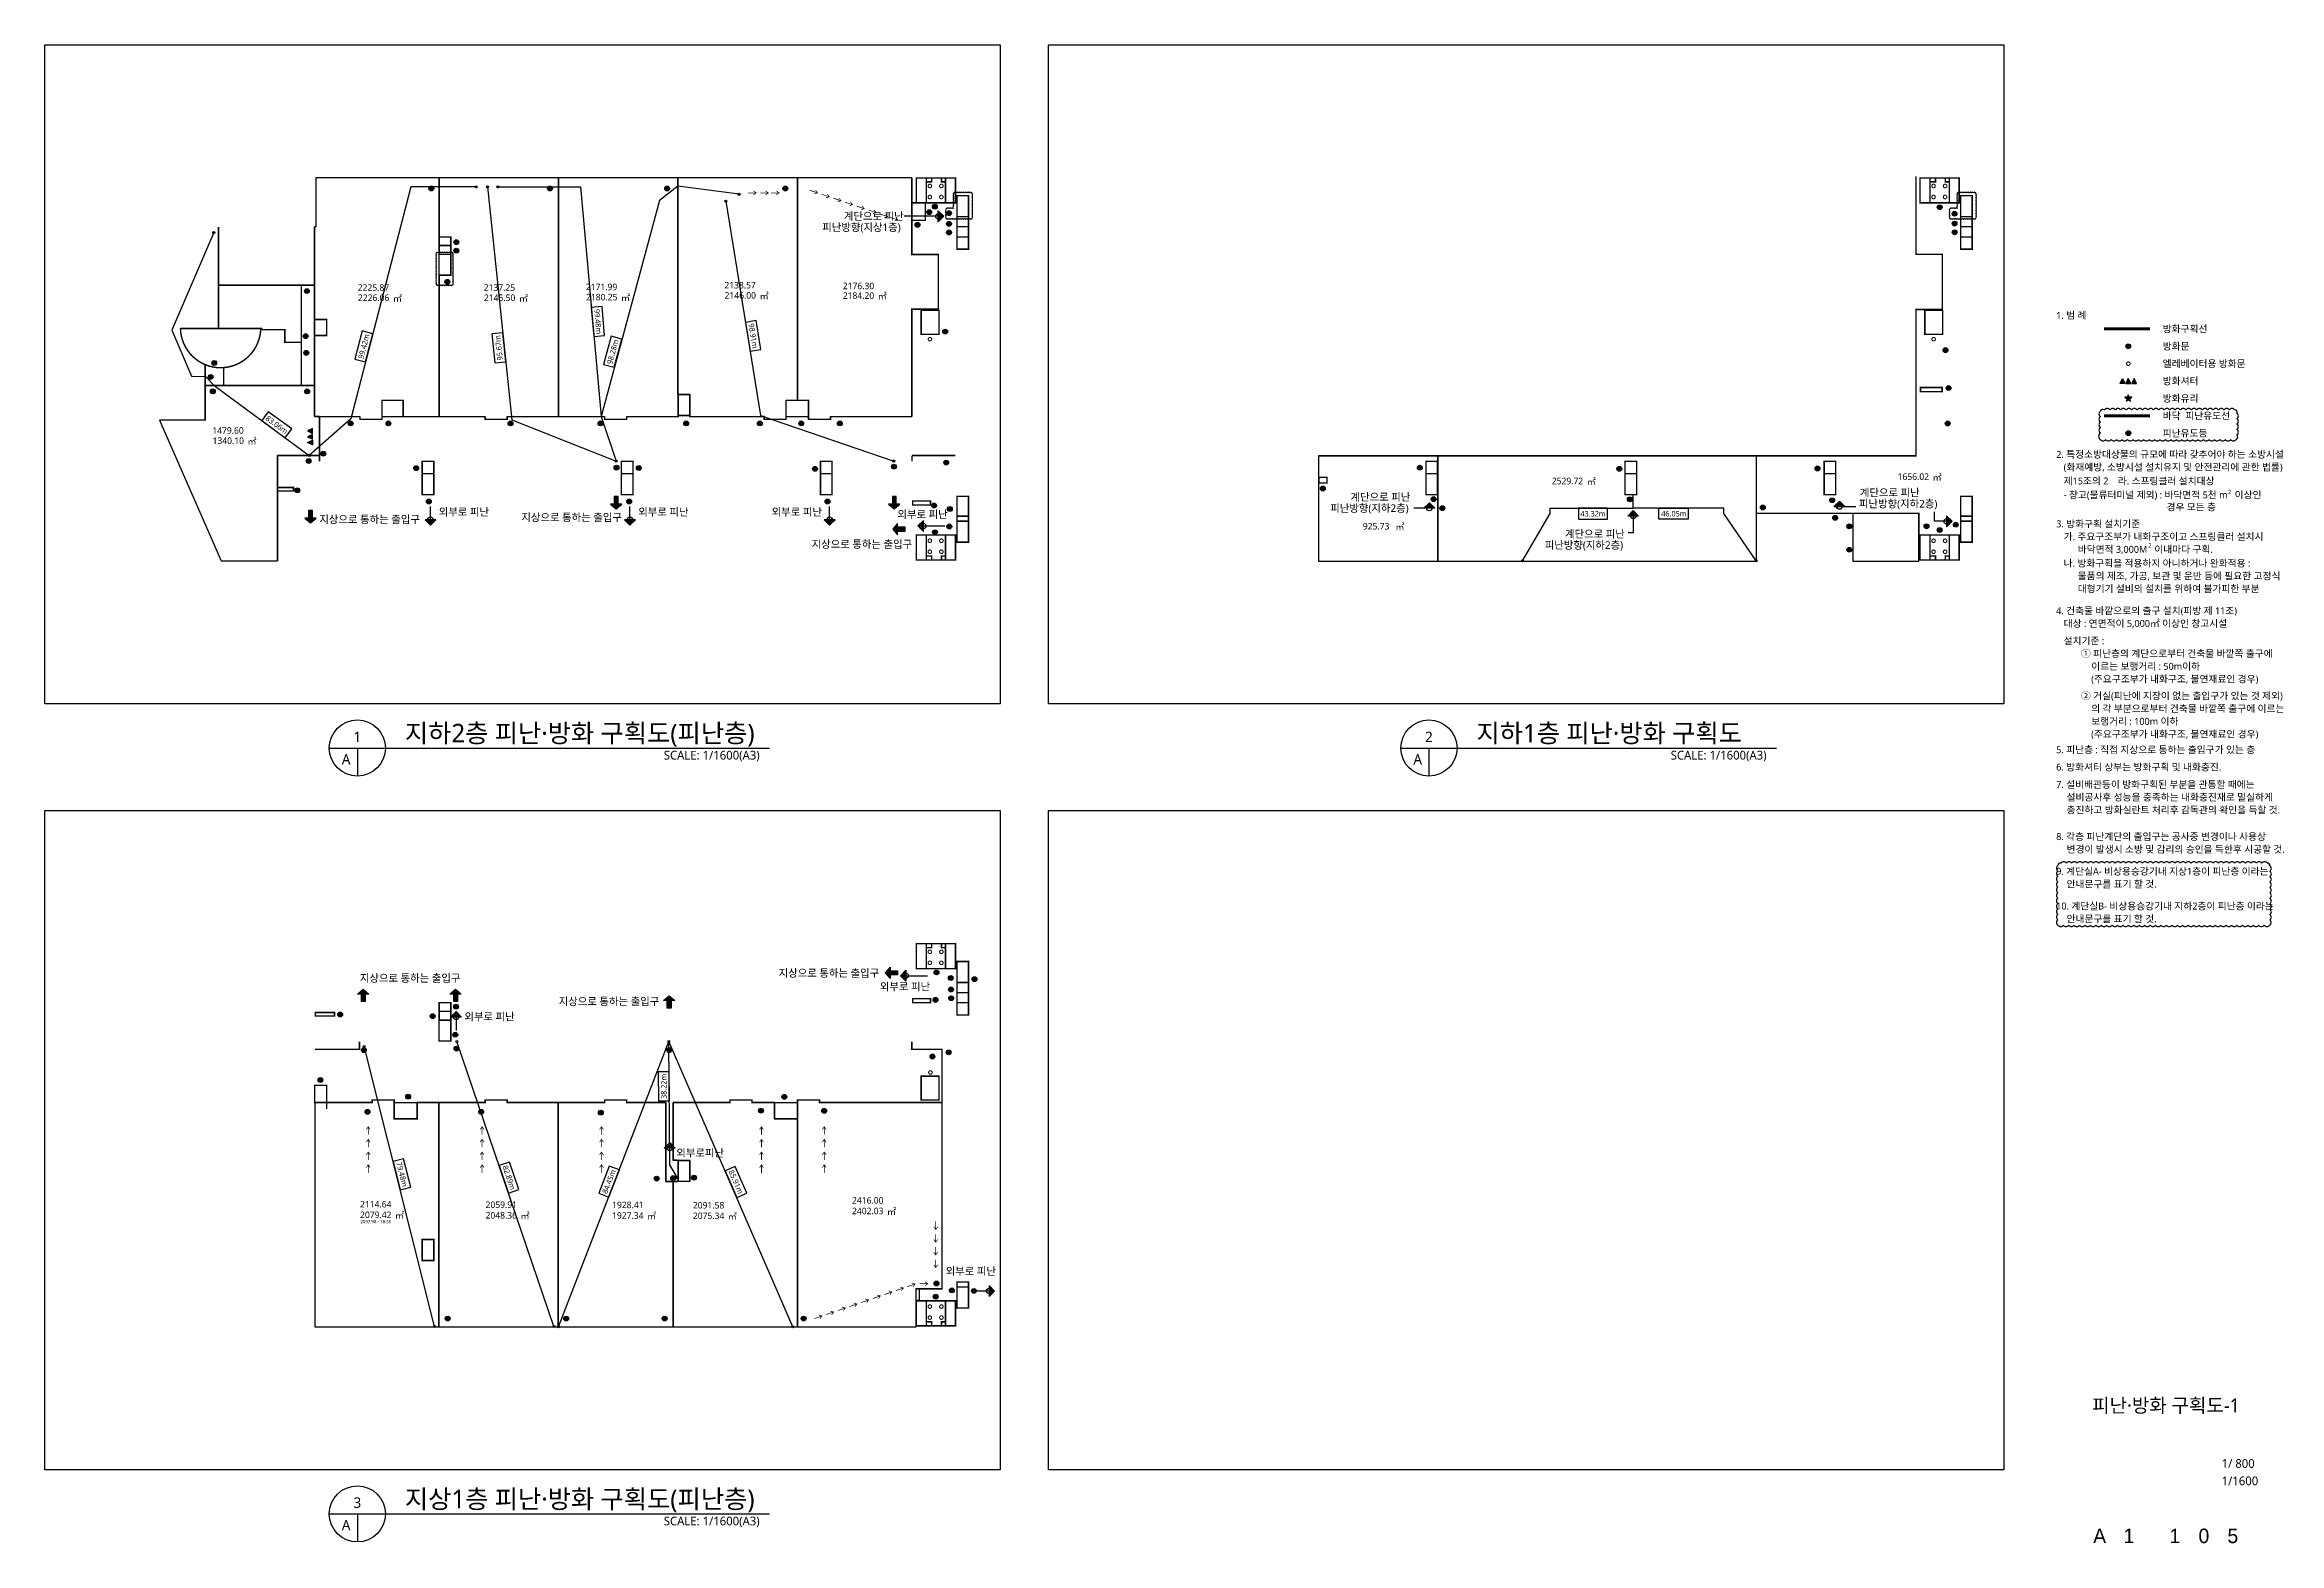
# Model space of a CAD drawing. Header units: millimetres. Extents: x 29268 to 1303829, y 14886 to 432424.
# Drawn here: x 29268 to 646485, y 14886 to 428924 of the extents above; entities that cross this region are included whole.
import ezdxf
from ezdxf.enums import TextEntityAlignment as Align

# ---------------------------------------------------------------- set-up
doc = ezdxf.new("R2010")
doc.units = ezdxf.units.MM
doc.header["$LTSCALE"] = 1000
doc.linetypes.add('HIDDEN', pattern=[0.375, 0.25, -0.125])
doc.linetypes.add('PHANTOM', pattern=[63.5, 31.75, -6.35, 6.35, -6.35, 6.35, -6.35])
doc.layers.get('DEFPOINTS').update_dxf_attribs({"color": 161})
for name, color, linetype in [('151', 151, 'Continuous'), ('DIM', 7, 'Continuous'), ('LED', 7, 'Continuous'), ('SASAC 도면명', 2, 'Continuous'), ('SYM', 7, 'Continuous'), ('TEXT', 3, 'Continuous'), ('TEXT(노트)', 7, 'Continuous'), ('TEXT-TITLE', 6, 'Continuous'), ('TEXT-기입', 6, 'Continuous'), ('WORK', 11, 'PHANTOM'), ('방화구획선', 4, 'HIDDEN'), ('방화문', 5, 'Continuous'), ('방화셔터', 6, 'Continuous'), ('방화유리문', 5, 'Continuous'), ('피난거리', 7, 'Continuous'), ('피난동선', 10, 'HIDDEN'), ('피난층', 1, 'Continuous')]:
    doc.layers.add(name, color=color, linetype=linetype)
doc.layers.add('REV', color=1, linetype='Continuous', plot=False)
doc.layers.add('방화면적', color=221, linetype='Continuous', plot=False)
doc.styles.add('CGS', font='cgse', dxfattribs={"bigfont": 'cgs'})
doc.styles.add('나눔바른고딕', font='NanumBarunGothic.ttf')

# ---------------------------------------------------------------- blocks, each defined once
blk = doc.blocks.new('sdfdgfdgfhgfh')
at = {"layer": '방화문', "const_width": 288}
for points in [[(273263, 389897, -0.9798041), (274242, 389897, -0.4204369), (273752, 389397, -0.419496), (273263, 389897, -69.4390682)], [(276453, 389897, -0.9798041), (277433, 389897, -0.4204369), (276943, 389397, -0.419496), (276453, 389897, -69.4390682)], [(273263, 386851, -0.9798041), (274242, 386851, -0.4204369), (273752, 386352, -0.419496), (273263, 386851, -69.4390682)], [(276453, 386851, -0.9798041), (277433, 386851, -0.4204369), (276943, 386352, -0.419496), (276453, 386851, -69.4390682)], [(273263, 291886, -0.9798041), (274242, 291886, -0.4204369), (273752, 291387, -0.419496), (273263, 291886, -69.4390682)], [(276453, 291886, -0.9798041), (277433, 291886, -0.4204369), (276943, 291387, -0.419496), (276453, 291886, -69.4390682)], [(273263, 288841, -0.9798041), (274242, 288841, -0.4204369), (273752, 288341, -0.419496), (273263, 288841, -69.4390682)], [(276453, 288841, -0.9798041), (277433, 288841, -0.4204369), (276943, 288341, -0.419496), (276453, 288841, -69.4390682)]]:
    blk.add_lwpolyline(points, format="xyb", dxfattribs=at)
blk = doc.blocks.new('방화문')
at = {"layer": '방화문'}
h = blk.add_hatch(color=256, dxfattribs=at)
edge = h.paths.add_edge_path()
edge.add_arc((0, 0), 250, 0, 360)
blk.add_circle((0, 0), 250, dxfattribs=at)
blk = doc.blocks.new('fgfghghgjhkjhk')
at = {"layer": '151', "xscale": 2.666666669029812, "yscale": 2.666666669029812, "zscale": 2.666666669029812}
for p in [(136310, 389346), (169090, 389346), (201449, 389346), (234111, 389346), (273850, 382817), (275394, 384326), (279299, 382524), (270600, 379292), (279299, 379592), (279299, 377202), (143231, 372177), (143243, 374527), (140751, 363569), (101961, 361006), (101600, 348547), (278250, 349818), (76367, 341130), (101781, 343932), (75362, 337279), (75970, 333304), (102018, 333291), (114027, 324454), (124476, 324454), (158200, 324454), (183062, 324454), (206722, 324454), (227059, 324454), (238500, 324454), (249156, 324454), (106480, 316092), (102458, 314053), (132140, 312091), (187458, 312208), (193620, 312129), (242282, 311907), (264125, 312499), (278550, 313623), (99317, 305967), (135627, 302864), (190962, 302864), (245751, 302864), (275178, 301774), (279409, 295967), (279536, 300789), (275427, 294372)]:
    blk.add_blockref('방화문', p, dxfattribs=at)
blk = doc.blocks.new('방화셔터')
at = {"layer": '방화셔터'}
h = blk.add_hatch(color=4, dxfattribs=at)
h.paths.add_polyline_path([(-600, 0), (-350, -500), (-850, -500)])
h.paths.add_polyline_path([(600, 0), (350, -500), (850, -500)])
h.paths.add_polyline_path([(0, 0), (-250, -500), (250, -500)])
at = {"layer": '방화셔터', "color": 4}
for points in [[(-600, 0), (-350, -500), (-850, -500)], [(0, 0), (-250, -500), (250, -500)], [(600, 0), (350, -500), (850, -500)]]:
    blk.add_lwpolyline(points, close=True, dxfattribs=at)
blk = doc.blocks.new('A$C56A64E9F')
at = {"layer": '피난층'}
h = blk.add_hatch(color=256, dxfattribs=at)
h.dxf.hatch_style = 1
h.paths.add_polyline_path([(1600, 2600), (800, 2600), (800, 1000), (0, 1000), (1200, 0), (2400, 1000), (1600, 1000)])
blk.add_lwpolyline([(1600, 2600), (800, 2600), (800, 1000), (0, 1000), (1200, 0), (2400, 1000), (1600, 1000), (1600, 2600)], dxfattribs=at)
blk = doc.blocks.new('sdnjfkndfgkfgfh')
at = {"layer": '방화구획선', "ltscale": 5, "const_width": 400}
for points in [[(270036, 392119), (272786, 392119), (272786, 385219), (270036, 385219)], [(272786, 385219), (278086, 385219), (278086, 392119), (272786, 392119)], [(274286, 391019), (272786, 391019), (272786, 392119), (274286, 392119)], [(278086, 391019), (276986, 391019), (276986, 392119), (278086, 392119)], [(278086, 385219), (280836, 385219), (280836, 392119), (278086, 392119)], [(281236, 387219), (284436, 387219), (284436, 381419), (281236, 381419)], [(281236, 381419), (284436, 381419), (284436, 378619), (281236, 378619)], [(281236, 378619), (284436, 378619), (284436, 375819), (281236, 375819)], [(138186, 371019), (141436, 371019), (141436, 365219), (138186, 365219)], [(138236, 373444), (141436, 373444), (141436, 375819), (138236, 375819)], [(141436, 371019), (138236, 371019), (138236, 373444), (141436, 373444)], [(271361, 355519), (276261, 355519), (276261, 348919), (271361, 348919)], [(204236, 332269), (207436, 332269), (207436, 326469), (204236, 326469)], [(133536, 310419), (136736, 310419), (136736, 304619), (133536, 304619)], [(269936, 296769), (270836, 296769), (270836, 293569), (269936, 293569)], [(281236, 297269), (284436, 297269), (284436, 291469), (281236, 291469)], [(270036, 286569), (272786, 286569), (272786, 293469), (270036, 293469)], [(272786, 293469), (278086, 293469), (278086, 286569), (272786, 286569)], [(278086, 293469), (280836, 293469), (280836, 286569), (278086, 286569)], [(274286, 287669), (272786, 287669), (272786, 286569), (274286, 286569)], [(278086, 287669), (276986, 287669), (276986, 286569), (278086, 286569)]]:
    blk.add_lwpolyline(points, close=True, dxfattribs=at)
blk = doc.blocks.new('방화유리문')
at = {"layer": '방화유리문'}
blk.add_hatch(color=256, dxfattribs=at).paths.add_polyline_path([(353, -256), (83, -256), (0, 0), (-83, -256), (-353, -256), (-135, -415), (-218, -671), (0, -512), (218, -671), (135, -415)])
blk.add_lwpolyline([(353, -256), (83, -256), (0, 0), (-83, -256), (-353, -256), (-135, -415), (-218, -671), (0, -512), (218, -671), (135, -415)], close=True, dxfattribs=at)
blk = doc.blocks.new('피난유도등')
at = {"layer": '방화유리문'}
h = blk.add_hatch(color=256, dxfattribs=at)
edge = h.paths.add_edge_path()
edge.add_arc((0, 0), 367, 0, 360)
for radius in [667, 367]:
    blk.add_circle((0, 0), radius, dxfattribs=at)
blk = doc.blocks.new('A$C786F601C')
at = {"layer": 'WORK', "ltscale": 0.1, "const_width": 800}
blk.add_lwpolyline([(14602, -31200), (27353, -31200)], dxfattribs=at)
at = {"layer": '방화구획선', "ltscale": 3, "const_width": 800}
blk.add_lwpolyline([(14602, -7200), (27353, -7200)], dxfattribs=at)
at = {"layer": '방화문', "const_width": 288}
blk.add_lwpolyline([(20838, -16790, -0.9798041), (21818, -16790, -0.4204369), (21328, -17289, -0.419496), (20838, -16790, -69.4390682)], format="xyb", dxfattribs=at)
at = {"layer": '151', "xscale": 2.666666669029812, "yscale": 2.666666669029812, "zscale": 2.666666669029812}
for name, p in [('방화문', (21328, -12000)), ('방화셔터', (21328, -20933)), ('방화유리문', (21328, -25411))]:
    blk.add_blockref(name, p, dxfattribs=at)
at = {"layer": 'SASAC 도면명'}
blk.add_blockref('피난유도등', (21328, -36000), dxfattribs=at)
at = {"layer": 'TEXT', "style": '나눔바른고딕'}
for s, p in [('1. 범 례', (1408, -3460)), ('방화구획선', (30819, -7200)), ('방화문', (30819, -12000)), ('엘레베이터용 방화문', (30819, -16800)), ('방화셔터', (30819, -21600)), ('바닥  피난유도선', (30819, -31200)), ('방화유리', (30819, -26400)), ('피난유도등', (30819, -36000)), ('2. 특정소방대상물의 규모에 따라 갖추어야 하는 소방시설', (1408, -41860)), ('(화재예방, 소방시설 설치유지 및 안전관리에 관한 법률)', (3464, -45380)), ('제15조의 2    라. 스프링클러 설치대상', (3464, -49220)), ('3. 방화구획 설치기준', (1408, -61060)), ('가. 주요구조부가 내화구조이고 스프링클러 설치시', (3464, -64580)), ('나. 방화구획을 적용하지 아니하거나 완화적용 :', (3464, -71940)), ('물품의 제조, 가공, 보관 및 운반 등에 필요한 고정식', (7347, -75460)), ('대형기기 설비의 설치를 위하여 불가피한 부분', (7347, -78980)), ('4. 건축물 바깥으로의 출구 설치(피방 제 11조)', (1408, -85060)), ('설치기준 :', (3464, -93380)), ('대상 : 연면적이 5,000㎡ 이상인 창고시설', (3464, -88580)), ('(주요구조부가 내화구조, 불연재료인 경우)', (11074, -103940)), ('(주요구조부가 내화구조, 불연재료인 경우)', (11074, -119140)), ('6. 방화셔터 상부는 방화구획 및 내화충진.', (1408, -128260)), ('7. 설비배관등이 방화구획된 부분을 관통할 때에는', (1408, -133060)), ('설비공사후 성능을 충족하는 내화충진재로 밀실하게', (4262, -136580)), ('충진하고 방화실란트 처리후 감독관의 확인을 득할 것.', (4262, -140100)), ('8. 각층 피난계단의 출입구는 공사중 변경이나 사용상', (1408, -147460)), ('변경이 발생시 소방 및 감리의 승인을 득한후 시공할 것.', (4262, -150980)), ('9. 계단실A- 비상용승강기내 지상1층이 피난층 이라는', (1408, -157060)), ('안내문구를 표기 할 것.', (4262, -160580)), ('10. 계단실B- 비상용승강기내 지하2층이 피난층 이라는', (1408, -166660)), ('안내문구를 표기 할 것.', (4262, -170180))]:
    blk.add_text(s, height=1920, dxfattribs=at).set_placement(p, align=Align.MIDDLE_LEFT)
at = {"layer": 'TEXT', "color": 4, "style": '나눔바른고딕'}
for s, height, p in [('- 창고(물류터미널 제외) : 바닥면적 5천 m   이상인', 1920, (3464, -53060)), ('경우 모든 층', 1920, (31878, -56411)), ('2', 1200, (48860, -52252)), ('바닥면적 3,000M   이내마다 구획.', 1920, (7347, -68100)), ('2', 1200, (26841, -67058))]:
    blk.add_text(s, height=height, dxfattribs=at).set_placement(p, align=Align.MIDDLE_LEFT)
at = {"layer": 'TEXT', "color": 6, "style": '나눔바른고딕'}
for s, p in [('① 피난층의 계단으로부터 건축물 바깥쪽 출구에', (8264, -96900)), ('이르는 보행거리 : 50m이하', (11074, -100420)), ('② 거실(피난에 지장이 없는 출입구가 있는 것 제외)', (8264, -108580)), ('의 각 부분으로부터 건축물 바깥쪽 출구에 이르는', (11074, -112100)), ('보행거리 : 100m 이하', (11074, -115620))]:
    blk.add_text(s, height=1920, dxfattribs=at).set_placement(p, align=Align.MIDDLE_LEFT)
at = {"layer": 'TEXT', "color": 1, "style": '나눔바른고딕'}
blk.add_text('5. 피난층 : 직접 지상으로 통하는 출입구가 있는 층', height=1920, dxfattribs=at).set_placement((1408, -123460), align=Align.MIDDLE_LEFT)

msp = doc.modelspace()

# ---------------------------------------------------------------- hatches: boundary and pattern name
at = {"layer": '151'}
h = msp.add_hatch(color=256, dxfattribs=at)
h.dxf.hatch_style = 1
h.paths.add_polyline_path([(276084, 380002), (276084, 383002), (277584, 381502)])
h = msp.add_hatch(color=256, dxfattribs=at)
h.dxf.hatch_style = 1
h.paths.add_polyline_path([(523477, 301321), (526477, 301321), (524977, 302821)])
h = msp.add_hatch(color=256, dxfattribs=at)
h.dxf.hatch_style = 1
h.paths.add_polyline_path([(137313, 297654), (134313, 297654), (135813, 296154)])
h = msp.add_hatch(color=256, dxfattribs=at)
h.dxf.hatch_style = 1
h.paths.add_polyline_path([(192417, 297654), (189417, 297654), (190917, 296154)])
h = msp.add_hatch(color=256, dxfattribs=at)
h.dxf.hatch_style = 1
h.paths.add_polyline_path([(247563, 297654), (244563, 297654), (246063, 296154)])
h = msp.add_hatch(color=256, dxfattribs=at)
h.dxf.hatch_style = 1
h.paths.add_polyline_path([(271965, 294469), (271965, 297469), (270465, 295969)])
h = msp.add_hatch(color=256, dxfattribs=at)
h.dxf.hatch_style = 1
h.paths.add_polyline_path([(413237, 300875), (410237, 300875), (411737, 302375)])
h = msp.add_hatch(color=256, dxfattribs=at)
h.dxf.hatch_style = 1
h.paths.add_polyline_path([(469532, 298691), (466532, 298691), (468032, 300191)])
h = msp.add_hatch(color=256, dxfattribs=at)
h.dxf.hatch_style = 1
h.paths.add_polyline_path([(554585, 298750), (554585, 295750), (556085, 297250)])
h = msp.add_hatch(color=256, dxfattribs=at)
h.dxf.hatch_style = 1
h.paths.add_polyline_path([(267114, 173207), (267114, 170207), (265614, 171707)])
h = msp.add_hatch(color=256, dxfattribs=at)
h.dxf.hatch_style = 1
h.paths.add_polyline_path([(144400, 160279), (141400, 160279), (142900, 161779)])
h = msp.add_hatch(color=256, dxfattribs=at)
h.dxf.hatch_style = 1
h.paths.add_polyline_path([(203417, 124103), (200417, 124103), (201917, 125603)])
h = msp.add_hatch(color=256, dxfattribs=at)
h.dxf.hatch_style = 1
h.paths.add_polyline_path([(290122, 86079), (290122, 83079), (291622, 84579)])

# ---------------------------------------------------------------- linework, layer by layer
msp.add_line((107136, 141436), (107136, 134892))
for points in [[(148424, 389615), (130365, 389615), (113842, 325526), (102361, 315469)], [(151580, 389614), (158265, 325275), (187086, 313894)], [(154415, 389614), (177256, 389615), (182936, 326219), (187086, 313894)], [(221047, 387584), (204155, 389842), (199064, 385852), (182936, 326219), (187086, 313894)], [(217392, 385717), (226948, 326469), (263761, 313894)], [(204036, 115853), (201953, 119469), (201686, 153523)]]:
    msp.add_lwpolyline(points)
for points in [[(276084, 380002), (276084, 383002), (277584, 381502)], [(523477, 301321), (526477, 301321), (524977, 302821)], [(137313, 297654), (134313, 297654), (135813, 296154)], [(192417, 297654), (189417, 297654), (190917, 296154)], [(247563, 297654), (244563, 297654), (246063, 296154)], [(271965, 294469), (271965, 297469), (270465, 295969)], [(413237, 300875), (410237, 300875), (411737, 302375)], [(469532, 298691), (466532, 298691), (468032, 300191)], [(554585, 298750), (554585, 295750), (556085, 297250)], [(267114, 173207), (267114, 170207), (265614, 171707)], [(144400, 160279), (141400, 160279), (142900, 161779)], [(203417, 124103), (200417, 124103), (201917, 125603)], [(290122, 86079), (290122, 83079), (291622, 84579)]]:
    msp.add_lwpolyline(points, close=True, dxfattribs=at)
at = {"layer": 'DEFPOINTS'}
for points in [[(29268, 428924), (293196, 428924), (293196, 246781), (29268, 246781)], [(306497, 428924), (570425, 428924), (570425, 246781), (306497, 246781)], [(29268, 217341), (293196, 217341), (293196, 35198), (29268, 35198)], [(306497, 217341), (570425, 217341), (570425, 35198), (306497, 35198)]]:
    msp.add_lwpolyline(points, close=True, dxfattribs=at)
at = {"layer": 'DIM', "ltscale": 1000}
for points in [[(75945, 376997), (64340, 350052), (69838, 337356), (73686, 337218), (76086, 334719), (102361, 315469)], [(437465, 286319), (445065, 299444), (445065, 300838), (468047, 300838), (468047, 304619)], [(501965, 286319), (493065, 299444), (493065, 300838), (468047, 300838), (468047, 304619)], [(136936, 74786), (117600, 151877)], [(169936, 74786), (143217, 153249)], [(171211, 74736), (201686, 153523)], [(235936, 74736), (201686, 153523)]]:
    msp.add_lwpolyline(points, dxfattribs=at)
for centre in [(148424, 389615), (151580, 389614), (154415, 389614), (217392, 385717), (221047, 387584), (75945, 376997), (102361, 315469), (187086, 313894), (263761, 313894), (437465, 286319), (501965, 286319), (117532, 152149), (143126, 153515), (201686, 153523), (204036, 115853), (136936, 74786), (169936, 74786), (171211, 74736), (235936, 74736)]:
    msp.add_circle(centre, 281, dxfattribs=at)
at = {"layer": 'LED'}
for centre in [(276084, 381502), (135813, 297654), (190917, 297654), (246063, 297654), (271965, 295969), (411737, 300875), (468032, 298691), (524977, 301321), (554585, 297250), (267114, 171707), (142900, 160279), (201917, 124103), (290122, 84579)]:
    msp.add_circle(centre, 750, dxfattribs=at)
at = {"layer": 'REV'}
for points in [[(280336, 383665, 0.5205671), (279836, 383665, 0.5205671), (279336, 383665, 0.5205671), (278836, 383665, 0.5205671), (278336, 383665, 0.5205671), (278226, 383275, 0.5205671), (278226, 382775, 0.5205671), (278226, 382275, 0.5205671), (278226, 381775, 0.5205671), (278226, 381275, 0.5205671), (278318, 380867, 0.5205671), (278818, 380867, 0.5205671), (279318, 380867, 0.5205671), (279818, 380867, 0.5205671), (280318, 380867, 0.5205671), (280818, 380867, 0.5205671), (281318, 380867, 0.5205671), (281818, 380867, 0.5205671), (282318, 380867, 0.5205671), (282818, 380867, 0.5205671), (283318, 380867, 0.5205671), (283818, 380867, 0.5205671), (284318, 380867, 0.5205671), (284818, 380867, 0.5205671), (285318, 380867, 0.5205671), (285446, 381239, 0.5205671), (285446, 381739, 0.5205671), (285446, 382239, 0.5205671), (285446, 382739, 0.5205671), (285446, 383239, 0.5205671), (285446, 383739, 0.5205671), (285446, 384239, 0.5205671), (285446, 384739, 0.5205671), (285446, 385239, 0.5205671), (285446, 385739, 0.5205671), (285446, 386239, 0.5205671), (285446, 386739, 0.5205671), (285446, 387239, 0.5205671), (285446, 387739, 0.5205671), (285227, 388019, 0.5205671), (284727, 388019, 0.5205671), (284227, 388019, 0.5205671), (283727, 388019, 0.5205671), (283227, 388019, 0.5205671), (282727, 388019, 0.5205671), (282227, 388019, 0.5205671), (281727, 388019, 0.5205671), (281227, 388019, 0.5205671), (280727, 388019, 0.5205671), (280336, 387910, 0.5205671), (280336, 387410, 0.5205671), (280336, 386910, 0.5205671), (280336, 386410, 0.5205671), (280336, 385910, 0.5205671), (280336, 385410, 0.5205671), (280336, 384910, 0.5205671), (280336, 384410, 0.5205671), (280336, 383665, 0.5205671)], [(557565, 383665, 0.5205671), (557065, 383665, 0.5205671), (556565, 383665, 0.5205671), (556065, 383665, 0.5205671), (555565, 383665, 0.5205671), (555455, 383275, 0.5205671), (555455, 382775, 0.5205671), (555455, 382275, 0.5205671), (555455, 381775, 0.5205671), (555455, 381275, 0.5205671), (555547, 380867, 0.5205671), (556047, 380867, 0.5205671), (556547, 380867, 0.5205671), (557047, 380867, 0.5205671), (557547, 380867, 0.5205671), (558047, 380867, 0.5205671), (558547, 380867, 0.5205671), (559047, 380867, 0.5205671), (559547, 380867, 0.5205671), (560047, 380867, 0.5205671), (560547, 380867, 0.5205671), (561047, 380867, 0.5205671), (561547, 380867, 0.5205671), (562047, 380867, 0.5205671), (562547, 380867, 0.5205671), (562675, 381239, 0.5205671), (562675, 381739, 0.5205671), (562675, 382239, 0.5205671), (562675, 382739, 0.5205671), (562675, 383239, 0.5205671), (562675, 383739, 0.5205671), (562675, 384239, 0.5205671), (562675, 384739, 0.5205671), (562675, 385239, 0.5205671), (562675, 385739, 0.5205671), (562675, 386239, 0.5205671), (562675, 386739, 0.5205671), (562675, 387239, 0.5205671), (562675, 387739, 0.5205671), (562456, 388019, 0.5205671), (561956, 388019, 0.5205671), (561456, 388019, 0.5205671), (560956, 388019, 0.5205671), (560456, 388019, 0.5205671), (559956, 388019, 0.5205671), (559456, 388019, 0.5205671), (558956, 388019, 0.5205671), (558456, 388019, 0.5205671), (557956, 388019, 0.5205671), (557565, 387910, 0.5205671), (557565, 387410, 0.5205671), (557565, 386910, 0.5205671), (557565, 386410, 0.5205671), (557565, 385910, 0.5205671), (557565, 385410, 0.5205671), (557565, 384910, 0.5205671), (557565, 384410, 0.5205671), (557565, 383665, 0.5205671)]]:
    msp.add_lwpolyline(points, format="xyb", dxfattribs=at)
for points in [[(137454, 362556, 0.5205671), (137954, 362556, 0.5205671), (138454, 362556, 0.5205671), (138954, 362556, 0.5205671), (139454, 362556, 0.5205671), (139954, 362556, 0.5205671), (140454, 362556, 0.5205671), (140954, 362556, 0.5205671), (141454, 362556, 0.5205671), (141954, 362556, 0.5205671), (141981, 363029, 0.5205671), (141981, 363529, 0.5205671), (141981, 364029, 0.5205671), (141981, 364529, 0.5205671), (141981, 365029, 0.5205671), (141981, 365529, 0.5205671), (141981, 366029, 0.5205671), (141981, 366529, 0.5205671), (141981, 367029, 0.5205671), (141981, 367529, 0.5205671), (141981, 368029, 0.5205671), (141981, 368529, 0.5205671), (141981, 369029, 0.5205671), (141981, 369529, 0.5205671), (141981, 370029, 0.5205671), (141981, 370529, 0.5205671), (141981, 371029, 0.5205671), (141900, 371448, 0.5205671), (141400, 371448, 0.5205671), (140900, 371448, 0.5205671), (140400, 371448, 0.5205671), (139900, 371448, 0.5205671), (139400, 371448, 0.5205671), (138900, 371448, 0.5205671), (138400, 371448, 0.5205671), (137900, 371448, 0.5205671), (137454, 371394, 0.5205671), (137454, 370894, 0.5205671), (137454, 370394, 0.5205671), (137454, 369894, 0.5205671), (137454, 369394, 0.5205671), (137454, 368894, 0.5205671), (137454, 368394, 0.5205671), (137454, 367894, 0.5205671), (137454, 367394, 0.5205671), (137454, 366894, 0.5205671), (137454, 366394, 0.5205671), (137454, 365894, 0.5205671), (137454, 365394, 0.5205671), (137454, 364894, 0.5205671), (137454, 364394, 0.5205671), (137454, 363894, 0.5205671), (137454, 363394, 0.5205671), (137454, 362894, 0.5205671)], [(597051, 319865, 0.5205671), (598551, 319865, 0.5205671), (600051, 319865, 0.5205671), (601551, 319865, 0.5205671), (603051, 319865, 0.5205671), (604551, 319865, 0.5205671), (606051, 319865, 0.5205671), (607551, 319865, 0.5205671), (609051, 319865, 0.5205671), (610551, 319865, 0.5205671), (612051, 319865, 0.5205671), (613551, 319865, 0.5205671), (615051, 319865, 0.5205671), (616551, 319865, 0.5205671), (618051, 319865, 0.5205671), (619551, 319865, 0.5205671), (621051, 319865, 0.5205671), (622551, 319865, 0.5205671), (624051, 319865, 0.5205671), (625551, 319865, 0.5205671), (627051, 319865, 0.5205671), (628551, 319865, 0.5205671), (630051, 319865, 0.5205671), (631551, 319865, 0.5205671), (633051, 319865, 0.5205671), (634551, 319865, 0.5205671), (634795, 321121, 0.5205671), (634795, 322621, 0.5205671), (634795, 324121, 0.5205671), (634795, 325621, 0.5205671), (634795, 327121, 0.5205671), (634187, 328013, 0.5205671), (632687, 328013, 0.5205671), (631187, 328013, 0.5205671), (629687, 328013, 0.5205671), (628187, 328013, 0.5205671), (626687, 328013, 0.5205671), (625187, 328013, 0.5205671), (623687, 328013, 0.5205671), (622187, 328013, 0.5205671), (620687, 328013, 0.5205671), (619187, 328013, 0.5205671), (617687, 328013, 0.5205671), (616187, 328013, 0.5205671), (614687, 328013, 0.5205671), (613187, 328013, 0.5205671), (611687, 328013, 0.5205671), (610187, 328013, 0.5205671), (608687, 328013, 0.5205671), (607187, 328013, 0.5205671), (605687, 328013, 0.5205671), (604187, 328013, 0.5205671), (602687, 328013, 0.5205671), (601187, 328013, 0.5205671), (599687, 328013, 0.5205671), (598187, 328013, 0.5205671), (597051, 327650, 0.5205671), (597051, 326150, 0.5205671), (597051, 324650, 0.5205671), (597051, 323150, 0.5205671), (597051, 321650, 0.5205671)], [(585310, 185654, 0.5205671), (586810, 185654, 0.5205671), (588310, 185654, 0.5205671), (589810, 185654, 0.5205671), (591310, 185654, 0.5205671), (592810, 185654, 0.5205671), (594310, 185654, 0.5205671), (595810, 185654, 0.5205671), (597310, 185654, 0.5205671), (598810, 185654, 0.5205671), (600310, 185654, 0.5205671), (601810, 185654, 0.5205671), (603310, 185654, 0.5205671), (604810, 185654, 0.5205671), (606310, 185654, 0.5205671), (607810, 185654, 0.5205671), (609310, 185654, 0.5205671), (610810, 185654, 0.5205671), (612310, 185654, 0.5205671), (613810, 185654, 0.5205671), (615310, 185654, 0.5205671), (616810, 185654, 0.5205671), (618310, 185654, 0.5205671), (619810, 185654, 0.5205671), (621310, 185654, 0.5205671), (622810, 185654, 0.5205671), (624310, 185654, 0.5205671), (625810, 185654, 0.5205671), (627310, 185654, 0.5205671), (628810, 185654, 0.5205671), (630310, 185654, 0.5205671), (631810, 185654, 0.5205671), (633310, 185654, 0.5205671), (634810, 185654, 0.5205671), (636310, 185654, 0.5205671), (637810, 185654, 0.5205671), (639310, 185654, 0.5205671), (640810, 185654, 0.5205671), (642310, 185654, 0.5205671), (643810, 185654, 0.5205671), (643895, 187069, 0.5205671), (643895, 188569, 0.5205671), (643895, 190069, 0.5205671), (643895, 191569, 0.5205671), (643895, 193069, 0.5205671), (643895, 194569, 0.5205671), (643895, 196069, 0.5205671), (643895, 197569, 0.5205671), (643895, 199069, 0.5205671), (643895, 200569, 0.5205671), (643895, 202069, 0.5205671), (643141, 202814, 0.5205671), (641641, 202814, 0.5205671), (640141, 202814, 0.5205671), (638641, 202814, 0.5205671), (637141, 202814, 0.5205671), (635641, 202814, 0.5205671), (634141, 202814, 0.5205671), (632641, 202814, 0.5205671), (631141, 202814, 0.5205671), (629641, 202814, 0.5205671), (628141, 202814, 0.5205671), (626641, 202814, 0.5205671), (625141, 202814, 0.5205671), (623641, 202814, 0.5205671), (622141, 202814, 0.5205671), (620641, 202814, 0.5205671), (619141, 202814, 0.5205671), (617641, 202814, 0.5205671), (616141, 202814, 0.5205671), (614641, 202814, 0.5205671), (613141, 202814, 0.5205671), (611641, 202814, 0.5205671), (610141, 202814, 0.5205671), (608641, 202814, 0.5205671), (607141, 202814, 0.5205671), (605641, 202814, 0.5205671), (604141, 202814, 0.5205671), (602641, 202814, 0.5205671), (601141, 202814, 0.5205671), (599641, 202814, 0.5205671), (598141, 202814, 0.5205671), (596641, 202814, 0.5205671), (595141, 202814, 0.5205671), (593641, 202814, 0.5205671), (592141, 202814, 0.5205671), (590641, 202814, 0.5205671), (589141, 202814, 0.5205671), (587641, 202814, 0.5205671), (586141, 202814, 0.5205671), (585310, 202144, 0.5205671), (585310, 200644, 0.5205671), (585310, 199144, 0.5205671), (585310, 197644, 0.5205671), (585310, 196144, 0.5205671), (585310, 194644, 0.5205671), (585310, 193144, 0.5205671), (585310, 191644, 0.5205671), (585310, 190144, 0.5205671), (585310, 188644, 0.5205671), (585310, 187144, 0.5205671)]]:
    msp.add_lwpolyline(points, format="xyb", close=True, dxfattribs=at)
at = {"layer": 'SYM'}
for p, q in [((107874, 234604), (229461, 234604)), ((115631, 234604), (115631, 226846)), ((403850, 234604), (507576, 234604)), ((411607, 234604), (411607, 226846)), ((107874, 23021), (229461, 23021)), ((115631, 23021), (115631, 15263))]:
    msp.add_line(p, q, dxfattribs=at)
for centre in [(115631, 234604), (411607, 234604), (115631, 23021)]:
    msp.add_circle(centre, 7758, dxfattribs=at)
at = {"layer": 'TEXT(노트)'}
for points in [[(276084, 381502), (266641, 381502)], [(135813, 297654), (135813, 301350)], [(190917, 297654), (190917, 301350)], [(246063, 297654), (246063, 301350)], [(411737, 300875), (407394, 300875)], [(468032, 298691), (468032, 294044)], [(524977, 301321), (529488, 301321)], [(554585, 297250), (551241, 297250), (551241, 299816)], [(271965, 295969), (277933, 295969)], [(468032, 294044), (466621, 294044)], [(267114, 171707), (273082, 171707)], [(142900, 160279), (142900, 156582)], [(290122, 84579), (285475, 84579)]]:
    msp.add_lwpolyline(points, dxfattribs=at)
at = {"layer": '방화구획선', "ltscale": 5, "const_width": 400}
for points in [[(138186, 392094), (138186, 326169)], [(171186, 392094), (171186, 326169)], [(204186, 392094), (204186, 332269), (204236, 332269), (204236, 326169)], [(237186, 392094), (237186, 330669)], [(268786, 392094), (268786, 370931), (276111, 370931), (276111, 355869), (268786, 355869), (268786, 326169)], [(381102, 315319), (546115, 315319), (546115, 355769), (553440, 355769), (553440, 371031), (546115, 371031), (546115, 392519)], [(77286, 378594), (77286, 350519)], [(103786, 326169), (103786, 378594)], [(100136, 334719), (100136, 362494), (77286, 362494)], [(100136, 362494), (103786, 362494)], [(103786, 353019), (107136, 353019), (107136, 348569), (103786, 348569)], [(66770, 350519), (89286, 350519)], [(89286, 350519), (89286, 350219)], [(89286, 350219), (95611, 350219), (95611, 346719), (100136, 346719)], [(73586, 340524), (73586, 334719)], [(78686, 339700), (78686, 334719)], [(103786, 334719), (73586, 334719), (73586, 325219), (61008, 325219)], [(122436, 326169), (122436, 330669), (128261, 330669), (128261, 326169)], [(234048, 330669), (234048, 326169)], [(237186, 330669), (234048, 330669)], [(237186, 330669), (240248, 330669), (240248, 326169)], [(103786, 326169), (116336, 326169)], [(105186, 326169), (105186, 313783)], [(122436, 326169), (122436, 325444), (116336, 325444), (116336, 326169)], [(122436, 326169), (150936, 326169)], [(157036, 326169), (157036, 325444), (150936, 325444), (150936, 326169)], [(157036, 326169), (183936, 326169)], [(190036, 326169), (190036, 325444), (183936, 325444), (183936, 326169)], [(190036, 326169), (204236, 326169), (204236, 326469), (207436, 326469), (207436, 326169), (227948, 326169)], [(234048, 326169), (234048, 325444), (227948, 325444), (227948, 326419)], [(234048, 326169), (240248, 326169)], [(246348, 326169), (246348, 325444), (240248, 325444), (240248, 326169)], [(246348, 326169), (268786, 326169)], [(93586, 315419), (105186, 315419)], [(93586, 286281), (93586, 315419)], [(268849, 315419), (280811, 315419)], [(268849, 313783), (268849, 315419)], [(414065, 315319), (414065, 286239)], [(502065, 315319), (502065, 286469)], [(546965, 286569), (546965, 299419), (502065, 299419)], [(528735, 299419), (528735, 286239)], [(103886, 151361), (116211, 151361), (116211, 153486)], [(268786, 153486), (268786, 151386), (277111, 151386), (277111, 85186), (269936, 85186), (269936, 74786)], [(107136, 136636), (119686, 136636), (119686, 137361), (125786, 137361), (125786, 136636), (138111, 136636)], [(125786, 136636), (125786, 132136), (132136, 132136), (132136, 136636)], [(138111, 136636), (150936, 136636), (150936, 137361), (157036, 137361), (157036, 136636), (183936, 136636), (183936, 137361), (190036, 137361), (190036, 136636), (200861, 136636)], [(138111, 136636), (138111, 74698)], [(171111, 136636), (171111, 74736)], [(200861, 136636), (200861, 114836), (204036, 114836)], [(202786, 136636), (218536, 136636), (218536, 137361), (224636, 137361), (224636, 136636), (237186, 136636), (237186, 137361), (243286, 137361), (243286, 136636), (277011, 136636)], [(202786, 136736), (202786, 120786), (204036, 120786)], [(230886, 136636), (230886, 132136), (237186, 132136), (237186, 136636)], [(237186, 132036), (237186, 74736)], [(202786, 114736), (202786, 74736)]]:
    msp.add_lwpolyline(points, dxfattribs=at)
for points in [[(270036, 392119), (272786, 392119), (272786, 385219), (270036, 385219)], [(272786, 385219), (278086, 385219), (278086, 392119), (272786, 392119)], [(274286, 391019), (272786, 391019), (272786, 392119), (274286, 392119)], [(278086, 391019), (276986, 391019), (276986, 392119), (278086, 392119)], [(278086, 385219), (280836, 385219), (280836, 392119), (278086, 392119)], [(547265, 392119), (550015, 392119), (550015, 385219), (547265, 385219)], [(550015, 385219), (555315, 385219), (555315, 392119), (550015, 392119)], [(551515, 391019), (550015, 391019), (550015, 392119), (551515, 392119)], [(555315, 391019), (554215, 391019), (554215, 392119), (555315, 392119)], [(555315, 385219), (558065, 385219), (558065, 392119), (555315, 392119)], [(272486, 380419), (268786, 380419), (268786, 385219), (272486, 385219)], [(281236, 387219), (284436, 387219), (284436, 381419), (281236, 381419)], [(558465, 387219), (561665, 387219), (561665, 381419), (558465, 381419)], [(281236, 381419), (284436, 381419), (284436, 378619), (281236, 378619)], [(281236, 378619), (284436, 378619), (284436, 375819), (281236, 375819)], [(558465, 381419), (561665, 381419), (561665, 378619), (558465, 378619)], [(558465, 378619), (561665, 378619), (561665, 375819), (558465, 375819)], [(138186, 371019), (141436, 371019), (141436, 365219), (138186, 365219)], [(138236, 373444), (141436, 373444), (141436, 375819), (138236, 375819)], [(141436, 371019), (138236, 371019), (138236, 373444), (141436, 373444)], [(284436, 375819), (281236, 375819), (281236, 372419), (284436, 372419)], [(561665, 375819), (558465, 375819), (558465, 372419), (561665, 372419)], [(276261, 355519), (271361, 355519), (271361, 348919), (276261, 348919)], [(271361, 355519), (276261, 355519), (276261, 348919), (271361, 348919)], [(553490, 355519), (548590, 355519), (548590, 348919), (553490, 348919)], [(547365, 334219), (553365, 334219), (553365, 333069), (547365, 333069)], [(207436, 326469), (204236, 326469), (204236, 332269), (207436, 332269)], [(136736, 310419), (133536, 310419), (133536, 313783), (136736, 313783)], [(133536, 304619), (136736, 304619), (136736, 310419), (133536, 310419)], [(191736, 310419), (188536, 310419), (188536, 313783), (191736, 313783)], [(188536, 304619), (191736, 304619), (191736, 310419), (188536, 310419)], [(246736, 310419), (243536, 310419), (243536, 313783), (246736, 313783)], [(243536, 304619), (246736, 304619), (246736, 310419), (243536, 310419)], [(381265, 307819), (383450, 307819), (383450, 309419), (381265, 309419)], [(413965, 310419), (410765, 310419), (410765, 313783), (413965, 313783)], [(410765, 304619), (413965, 304619), (413965, 310419), (410765, 310419)], [(468965, 310419), (465765, 310419), (465765, 313783), (468965, 313783)], [(465765, 304619), (468965, 304619), (468965, 310419), (465765, 310419)], [(523965, 310419), (520765, 310419), (520765, 313783), (523965, 313783)], [(520765, 304619), (523965, 304619), (523965, 310419), (520765, 310419)], [(93586, 306569), (98006, 306569), (98006, 305619), (93586, 305619)], [(273936, 301769), (269036, 301769), (269036, 302869), (273936, 302869)], [(281236, 304119), (284436, 304119), (284436, 298669), (281236, 298669)], [(558465, 304119), (561665, 304119), (561665, 298669), (558465, 298669)], [(281236, 298669), (284436, 298669), (284436, 297269), (281236, 297269)], [(281236, 297269), (284436, 297269), (284436, 291469), (281236, 291469)], [(558465, 298669), (561665, 298669), (561665, 297269), (558465, 297269)], [(558465, 297269), (561665, 297269), (561665, 291469), (558465, 291469)], [(270036, 286569), (272786, 286569), (272786, 293469), (270036, 293469)], [(272786, 293469), (278086, 293469), (278086, 286569), (272786, 286569)], [(278086, 293469), (280836, 293469), (280836, 286569), (278086, 286569)], [(547265, 286569), (550015, 286569), (550015, 293469), (547265, 293469)], [(550015, 293469), (555315, 293469), (555315, 286569), (550015, 286569)], [(555315, 293469), (558065, 293469), (558065, 286569), (555315, 286569)], [(274286, 287669), (272786, 287669), (272786, 286569), (274286, 286569)], [(278086, 287669), (276986, 287669), (276986, 286569), (278086, 286569)], [(551515, 287669), (550015, 287669), (550015, 286569), (551515, 286569)], [(555315, 287669), (554215, 287669), (554215, 286569), (555315, 286569)], [(104036, 161536), (109306, 161536), (109306, 160586), (104036, 160586)], [(273936, 164236), (269036, 164236), (269036, 165336), (273936, 165336)], [(284436, 164236), (281236, 164236), (281236, 160836), (284436, 160836)], [(107136, 141436), (103848, 141436), (103848, 136636), (107136, 136636)], [(281236, 87086), (284436, 87086), (284436, 85686), (281236, 85686)]]:
    msp.add_lwpolyline(points, close=True, dxfattribs=at)
msp.add_lwpolyline([(66770, 350519, 0.9787204), (88942, 350519)], format="xyb", dxfattribs=at)
at = {"layer": '방화면적'}
for points in [[(103786, 378594), (103786, 353019), (107136, 353019), (107136, 348569), (103786, 348569), (103786, 326169), (116336, 326169), (116336, 325444), (122436, 325444), (122436, 326169), (122436, 330669), (128261, 330669), (128261, 326169), (138186, 326169), (138186, 392094), (104161, 392094), (104161, 378594)], [(171186, 392094), (138186, 392094), (138186, 375819), (141436, 375819), (141436, 373444), (141436, 371019), (141436, 365219), (138186, 365219), (138186, 326169), (150936, 326169), (150936, 325444), (157036, 325444), (157036, 326169), (171186, 326169)], [(204186, 392094), (171186, 392094), (171186, 326169), (183936, 326169), (183936, 325444), (190036, 325444), (190036, 326169), (204236, 326169), (204236, 332269), (204186, 332269)], [(237186, 392094), (204186, 392094), (204186, 332269), (204236, 332269), (207436, 332269), (207436, 326169), (227948, 326169), (227948, 325444), (234048, 325444), (234048, 326169), (234048, 330669), (237186, 330669)], [(268786, 392094), (237186, 392094), (237186, 330669), (240248, 330669), (240248, 326169), (240248, 325444), (246348, 325444), (246348, 326169), (268786, 326169), (268786, 355869), (276111, 355869), (276111, 370931), (268786, 370931)], [(414065, 315319), (381102, 315319), (381102, 286239), (414065, 286239)], [(502065, 315319), (414065, 315319), (414065, 286239), (502065, 286239)], [(546965, 299419), (528735, 299419), (528735, 286239), (546965, 286239)], [(138111, 136636), (132136, 136636), (132136, 132136), (125786, 132136), (125786, 136636), (125786, 137361), (119686, 137361), (119686, 136636), (103848, 136636), (103848, 74698), (138111, 74698)], [(138111, 136636), (138111, 74698), (171111, 74698), (171111, 136636), (157036, 136636), (157036, 137361), (150936, 137361), (150936, 136636)], [(202861, 114836), (200861, 114836), (200861, 136636), (190036, 136636), (190036, 137361), (183936, 137361), (183936, 136636), (171111, 136636), (171111, 74698), (202861, 74698)], [(237186, 132136), (230886, 132136), (230886, 136636), (224636, 136636), (224636, 137361), (218536, 137361), (218536, 136636), (202861, 136636), (202861, 120786), (204236, 120786), (204236, 120686), (207436, 120686), (207436, 114886), (204236, 114886), (204236, 114836), (202861, 114836), (202861, 74698), (237186, 74698)], [(277111, 136636), (243286, 136636), (243286, 137361), (237186, 137361), (237186, 136636), (237186, 132136), (237186, 74698), (269936, 74698), (269936, 85186), (277111, 85186)]]:
    msp.add_lwpolyline(points, close=True, dxfattribs=at)
msp.add_lwpolyline([(61008, 325219), (77974, 286281), (93586, 286281), (93586, 315419), (105186, 315419), (105186, 326169), (103786, 326169), (103786, 334719), (73586, 334719), (73586, 325219), (61008, 325219)], dxfattribs=at)
at = {"layer": '방화문', "const_width": 288}
for points in [[(273286, 347569, -0.9798041), (274266, 347569, -0.4204369), (273776, 347070, -0.419496), (273286, 347569, -69.4390682)], [(550515, 347569, -0.9798041), (551495, 347569, -0.4204369), (551005, 347070, -0.419496), (550515, 347569, -69.4390682)], [(273421, 144960, -0.9798041), (274400, 144960, -0.4204369), (273911, 144461, -0.419496), (273421, 144960, -69.4390682)]]:
    msp.add_lwpolyline(points, format="xyb", dxfattribs=at)
at = {"layer": '피난거리'}
for points in [[(183241, 356567), (180251, 356316), (180924, 348282), (183913, 348533)], [(225797, 352685), (222834, 352211), (224107, 344250), (227069, 344723)], [(114948, 342024), (117853, 341272), (119873, 349077), (116969, 349829)], [(153615, 340997), (156599, 341307), (155766, 349326), (152782, 349016)], [(183658, 340575), (186553, 339788), (188667, 347569), (185772, 348355)], [(90996, 327514), (89223, 325094), (95727, 320329), (97500, 322749)], [(452884, 300838), (452884, 297838), (460946, 297838), (460946, 300838)], [(483211, 300838), (483211, 297838), (475149, 297838), (475149, 300838)], [(198812, 137090), (201812, 137114), (201749, 145176), (198749, 145152)], [(128415, 121090), (125505, 120360), (127466, 112540), (130376, 113270)], [(157630, 120231), (154790, 119264), (157389, 111632), (160229, 112599)], [(182289, 111587), (185088, 110507), (187991, 118029), (185192, 119109)], [(219955, 119022), (217204, 117826), (220418, 110432), (223169, 111628)]]:
    msp.add_lwpolyline(points, close=True, dxfattribs=at)
at = {"layer": '피난동선', "linetype": 'Continuous', "ltscale": 0.05, "const_width": 188}
for points in [[(223549, 387976), (225776, 387976)], [(225014, 387440), (225776, 387976), (225014, 388512)], [(226917, 387976), (229145, 387976)], [(228382, 387440), (229145, 387976), (228382, 388512)], [(229887, 387976), (232115, 387976)], [(231352, 387440), (232115, 387976), (231352, 388512)], [(240621, 388695), (242731, 387981)], [(241837, 387718), (242731, 387981), (242181, 388733)], [(243854, 387602), (245964, 386888)], [(245070, 386625), (245964, 386888), (245414, 387640)], [(247108, 386501), (249219, 385788)], [(248325, 385524), (249219, 385788), (248668, 386539)], [(250300, 385422), (252410, 384709)], [(251516, 384445), (252410, 384709), (251859, 385460)], [(253533, 384329), (255643, 383615)], [(254749, 383352), (255643, 383615), (255092, 384367)], [(256787, 383229), (258897, 382515)], [(258003, 382252), (258897, 382515), (258346, 383267)], [(259978, 382150), (262088, 381436)], [(261194, 381173), (262088, 381436), (261537, 382188)], [(262791, 381198), (264901, 380485)], [(264007, 380222), (264901, 380485), (264351, 381237)], [(119173, 129221), (118638, 129983), (118102, 129221)], [(118638, 127756), (118638, 129983)], [(150629, 129221), (150094, 129983), (149558, 129221)], [(150094, 127756), (150094, 129983)], [(183601, 129221), (183065, 129983), (182529, 129221)], [(183065, 127756), (183065, 129983)], [(227790, 129221), (227254, 129983), (226718, 129221)], [(227254, 127756), (227254, 129983)], [(245126, 129221), (244590, 129983), (244054, 129221)], [(244590, 127756), (244590, 129983)], [(119173, 125716), (118638, 126478), (118102, 125716)], [(118638, 124251), (118638, 126478)], [(150629, 125716), (150094, 126478), (149558, 125716)], [(150094, 124251), (150094, 126478)], [(183601, 125716), (183065, 126478), (182529, 125716)], [(183065, 124251), (183065, 126478)], [(227790, 125716), (227254, 126478), (226718, 125716)], [(227254, 124251), (227254, 126478)], [(245126, 125716), (244590, 126478), (244054, 125716)], [(244590, 124251), (244590, 126478)], [(119173, 122210), (118638, 122973), (118102, 122210)], [(119173, 118705), (118638, 119468), (118102, 118705)], [(118638, 120745), (118638, 122973)], [(118638, 117240), (118638, 119468)], [(150629, 122210), (150094, 122973), (149558, 122210)], [(150629, 118705), (150094, 119468), (149558, 118705)], [(150094, 120745), (150094, 122973)], [(150094, 117240), (150094, 119468)], [(183601, 122210), (183065, 122973), (182529, 122210)], [(183601, 118705), (183065, 119468), (182529, 118705)], [(183065, 120745), (183065, 122973)], [(183065, 117240), (183065, 119468)], [(227790, 122210), (227254, 122973), (226718, 122210)], [(227790, 118705), (227254, 119468), (226718, 118705)], [(227254, 120745), (227254, 122973)], [(227254, 117240), (227254, 119468)], [(245126, 122210), (244590, 122973), (244054, 122210)], [(245126, 118705), (244590, 119468), (244054, 118705)], [(244590, 120745), (244590, 122973)], [(244590, 117240), (244590, 119468)], [(274847, 102335), (275383, 101573), (275919, 102335)], [(274847, 98830), (275383, 98067), (275919, 98830)], [(275383, 103800), (275383, 101573)], [(275383, 100295), (275383, 98067)], [(274847, 95325), (275383, 94562), (275919, 95325)], [(275383, 96790), (275383, 94562)], [(275383, 93284), (275383, 91057)], [(267544, 85791), (269651, 86515)], [(268755, 86774), (269651, 86515), (269103, 85760)], [(270961, 86599), (273188, 86599)], [(272426, 87135), (273188, 86599), (272426, 86064)], [(274847, 91819), (275383, 91057), (275919, 91819)], [(249536, 80169), (250431, 79910), (249884, 79155)], [(251510, 80281), (253617, 81005)], [(252722, 81263), (253617, 81005), (253070, 80250)], [(254738, 81390), (256845, 82114)], [(255949, 82373), (256845, 82114), (256298, 81359)], [(257987, 82506), (260093, 83230)], [(259198, 83489), (260093, 83230), (259546, 82476)], [(261172, 83601), (263279, 84325)], [(262384, 84584), (263279, 84325), (262732, 83571)], [(264358, 84696), (266465, 85420)], [(265569, 85679), (266465, 85420), (265918, 84666)], [(241848, 76960), (243955, 77684)], [(243060, 77943), (243955, 77684), (243408, 76930)], [(245076, 78069), (247183, 78793)], [(246287, 79052), (247183, 78793), (246636, 78039)], [(248325, 79186), (250431, 79910)]]:
    msp.add_lwpolyline(points, dxfattribs=at)

# ---------------------------------------------------------------- block references
for name, p in [('fgfghghgjhkjhk', (-265, -155)), ('sdfdgfdgfhgfh', (0, 0)), ('sdfdgfdgfhgfh', (277229, 0)), ('A$C786F601C', (583455, 357600)), ('sdnjfkndfgkfgfh', (0, -211583)), ('sdfdgfdgfhgfh', (0, -211583))]:
    msp.add_blockref(name, p)
at = {"xscale": 1.3125, "yscale": 1.3125, "zscale": 1.3125}
for p in [(185526, 300647), (262358, 300647), (101095, 296784)]:
    msp.add_blockref('A$C56A64E9F', p, dxfattribs=at)
at = {"yscale": 1.3125, "zscale": 1.3125}
for p, xscale, rotation in [((263533, 296655), 1.3125, 270), ((261442, 170911), -1.3125, 270), ((115689, 167960), -1.3125, 180), ((141191, 167960), -1.3125, 180), ((200169, 166149), -1.3125, 180)]:
    msp.add_blockref('A$C56A64E9F', p, dxfattribs=dict(at, xscale=xscale, rotation=rotation))
at = {"layer": '151', "xscale": 2.666666669029812, "yscale": 2.666666669029812, "zscale": 2.666666669029812}
for p in [(552672, 384013), (556788, 382209), (556788, 379491), (556809, 377094), (554290, 344540), (555132, 334053), (554894, 324263), (409096, 312043), (464190, 311752), (518935, 311846), (382304, 306319), (412892, 303352), (467091, 303318), (522988, 303061), (415302, 300887), (503835, 301063), (523818, 298194), (527716, 295858), (549029, 295867), (557121, 296300), (552664, 294837), (527716, 289386), (275592, 172610), (279506, 171075), (279594, 167889), (286095, 170735), (110893, 160999), (136427, 160533), (142872, 163157), (275326, 165025), (279657, 165481), (142673, 155385), (117439, 151136), (143012, 151562), (201780, 151124), (274465, 149395), (278964, 150528), (105431, 142884), (129676, 138275), (233553, 138241), (118418, 134099), (149816, 134092), (182875, 133856), (227118, 134407), (244560, 134368), (198294, 115644), (202872, 115803), (208632, 115901), (275592, 86660), (275363, 83022), (279836, 84766), (285929, 84620), (140577, 76980), (173304, 76980), (200517, 76980), (238899, 76980)]:
    msp.add_blockref('방화문', p, dxfattribs=at)
at = {"layer": '151', "xscale": 2.666666669029812, "yscale": 2.666666669029812, "zscale": 2.666666669029812, "rotation": 90}
msp.add_blockref('방화셔터', (101886, 320605), dxfattribs=at)

# ---------------------------------------------------------------- texts
at = {"layer": 'DEFPOINTS', "style": '나눔바른고딕'}
for s, height, p in [('2225.87', 1800, (120071, 361824)), ('2137.25', 1800, (154866, 361824)), ('2171.99', 1800, (183072, 362002)), ('2138.57', 1800, (221342, 362473)), ('2176.30', 1800, (254043, 362266)), ('1479.60', 1800, (79909, 322335)), ('2114.64', 1800, (120718, 108569)), ('2059.91', 1800, (155376, 108431)), ('1928.41', 1800, (190334, 108380)), ('2091.58', 1800, (212640, 108288)), ('2416.00', 1800, (256607, 109633)), ('2097.98 - 18.56', 900, (120718, 103782))]:
    msp.add_text(s, height=height, dxfattribs=at).set_placement(p, align=Align.MIDDLE)
at = {"layer": 'TEXT', "style": '나눔바른고딕'}
for s, p in [('지하2층 피난·방화 구획도(피난층)', (128751, 236155)), ('지하1층 피난·방화 구획도', (424727, 236155)), ('지상1층 피난·방화 구획도(피난층)', (128751, 24572))]:
    msp.add_text(s, height=5120, dxfattribs=at).set_placement(p)
for s, p in [('1', (115631, 237707)), ('2', (411607, 237707)), ('A', (112528, 231501)), ('A', (408504, 231501)), ('3', (115631, 26124)), ('A', (112528, 19917))]:
    msp.add_text(s, height=2880, dxfattribs=at).set_placement(p, align=Align.MIDDLE)
for p in [(226746, 233828), (504862, 233828), (226746, 22245)]:
    msp.add_text('SCALE: 1/1600(A3)', height=2400, dxfattribs=at).set_placement(p, align=Align.TOP_RIGHT)
at = {"layer": 'TEXT(노트)', "style": '나눔바른고딕'}
for s, p in [('계단으로 피난', (249996, 380489)), ('계단으로 피난', (389948, 302888)), ('계단으로 피난', (530633, 304109)), ('외부로 피난', (138100, 298793)), ('외부로 피난', (193204, 298793)), ('외부로 피난', (230057, 298793)), ('외부로 피난', (264799, 298130)), ('계단으로 피난', (449190, 292695)), ('외부로 피난', (259948, 167661)), ('외부로 피난', (145188, 159340)), ('외부로피난', (203723, 121717)), ('외부로 피난', (278127, 89027))]:
    msp.add_text(s, height=2100, dxfattribs=at).set_placement(p)
for s, p in [('2226.06', (120129, 359006)), ('㎡', (126695, 359006)), ('2145.50', (154924, 359006)), ('㎡', (161490, 359006)), ('2180.25', (183131, 359185)), ('㎡', (189696, 359185)), ('2146.00', (221401, 359656)), ('㎡', (227966, 359656)), ('2184.20', (254043, 359593)), ('㎡', (260609, 359593)), ('1340.10', (79968, 319517)), ('㎡', (86533, 319516)), ('2529.72', (449875, 308377)), ('㎡', (456440, 308377)), ('1656.02', (545401, 309578)), ('㎡', (551967, 309578)), ('925.73', (397026, 295882)), ('㎡', (403592, 295882)), ('2079.42', (120718, 105643)), ('㎡', (127284, 105641)), ('2048.36', (155376, 105505)), ('㎡', (161942, 105503)), ('1927.34', (190334, 105453)), ('㎡', (196900, 105452)), ('2075.34', (212640, 105362)), ('㎡', (219205, 105360)), ('2402.03', (256607, 106706)), ('㎡', (263173, 106705))]:
    msp.add_text(s, height=1800, dxfattribs=at).set_placement(p, align=Align.MIDDLE)
at = {"layer": 'TEXT-TITLE', "style": '나눔바른고딕'}
msp.add_text('피난·방화 구획도-1', height=3840, dxfattribs=at).set_placement((615200, 52985), align=Align.MIDDLE_CENTER)
at = {"layer": 'TEXT-기입', "style": '나눔바른고딕'}
for s, p in [('1/ 800', (630563, 35023)), ('1/1600', (630563, 30223))]:
    msp.add_text(s, height=2400, dxfattribs=at).set_placement(p, align=Align.BOTTOM_LEFT)
at = {"layer": 'TEXT-기입', "style": 'CGS'}
for s, p in [('A', (596862, 16943)), ('1', (604963, 16943)), ('1', (617662, 16943)), ('0', (625662, 16943)), ('5', (633662, 16943))]:
    msp.add_text(s, height=4000, dxfattribs=at).set_placement(p, align=Align.MIDDLE_CENTER)
at = {"layer": '피난거리', "style": '나눔바른고딕'}
for s, rotation, p in [('99.48m', 274.787125, (182082, 352424)), ('99.42m', 75.488781, (117411, 345550)), ('95.67m', 95.93194, (154691, 345161)), ('98.28m', 74.805045, (186162, 344072)), ('98.91m', 279.07976, (224952, 348467)), ('83.06m', 323.771974, (93362, 323922)), ('43.32m', 360, (456915, 299338)), ('46.05m', 0, (479261, 299338)), ('38.22m', 90.449885, (200280, 141133)), ('79.48m', 284.080445, (127941, 116815)), ('82.89m', 288.804996, (157509, 115931)), ('84.45m', 68.900991, (185140, 114808)), ('85.91m', 293.495242, (220187, 114727))]:
    msp.add_text(s, height=1500, rotation=rotation, dxfattribs=at).set_placement(p, align=Align.MIDDLE_CENTER)
at = {"layer": '피난동선', "linetype": 'Continuous', "ltscale": 0.05, "style": '나눔바른고딕'}
for s, p in [('피난방향(지상1층)', (244041, 378471)), ('피난방향(지하2층)', (530379, 302092)), ('피난방향(지하2층)', (384349, 300871)), ('피난방향(지하2층)', (443590, 290677))]:
    msp.add_text(s, height=2100, dxfattribs=at).set_placement(p, align=Align.MIDDLE_LEFT)
at = {"layer": '피난층', "style": '나눔바른고딕'}
for p in [(105126, 296722), (160927, 297278), (241089, 289871), (231997, 171381), (116323, 169987), (171250, 163556)]:
    msp.add_text('지상으로 통하는 출입구', height=2100, dxfattribs=at).set_placement(p)

doc.saveas('drawing.dxf')
